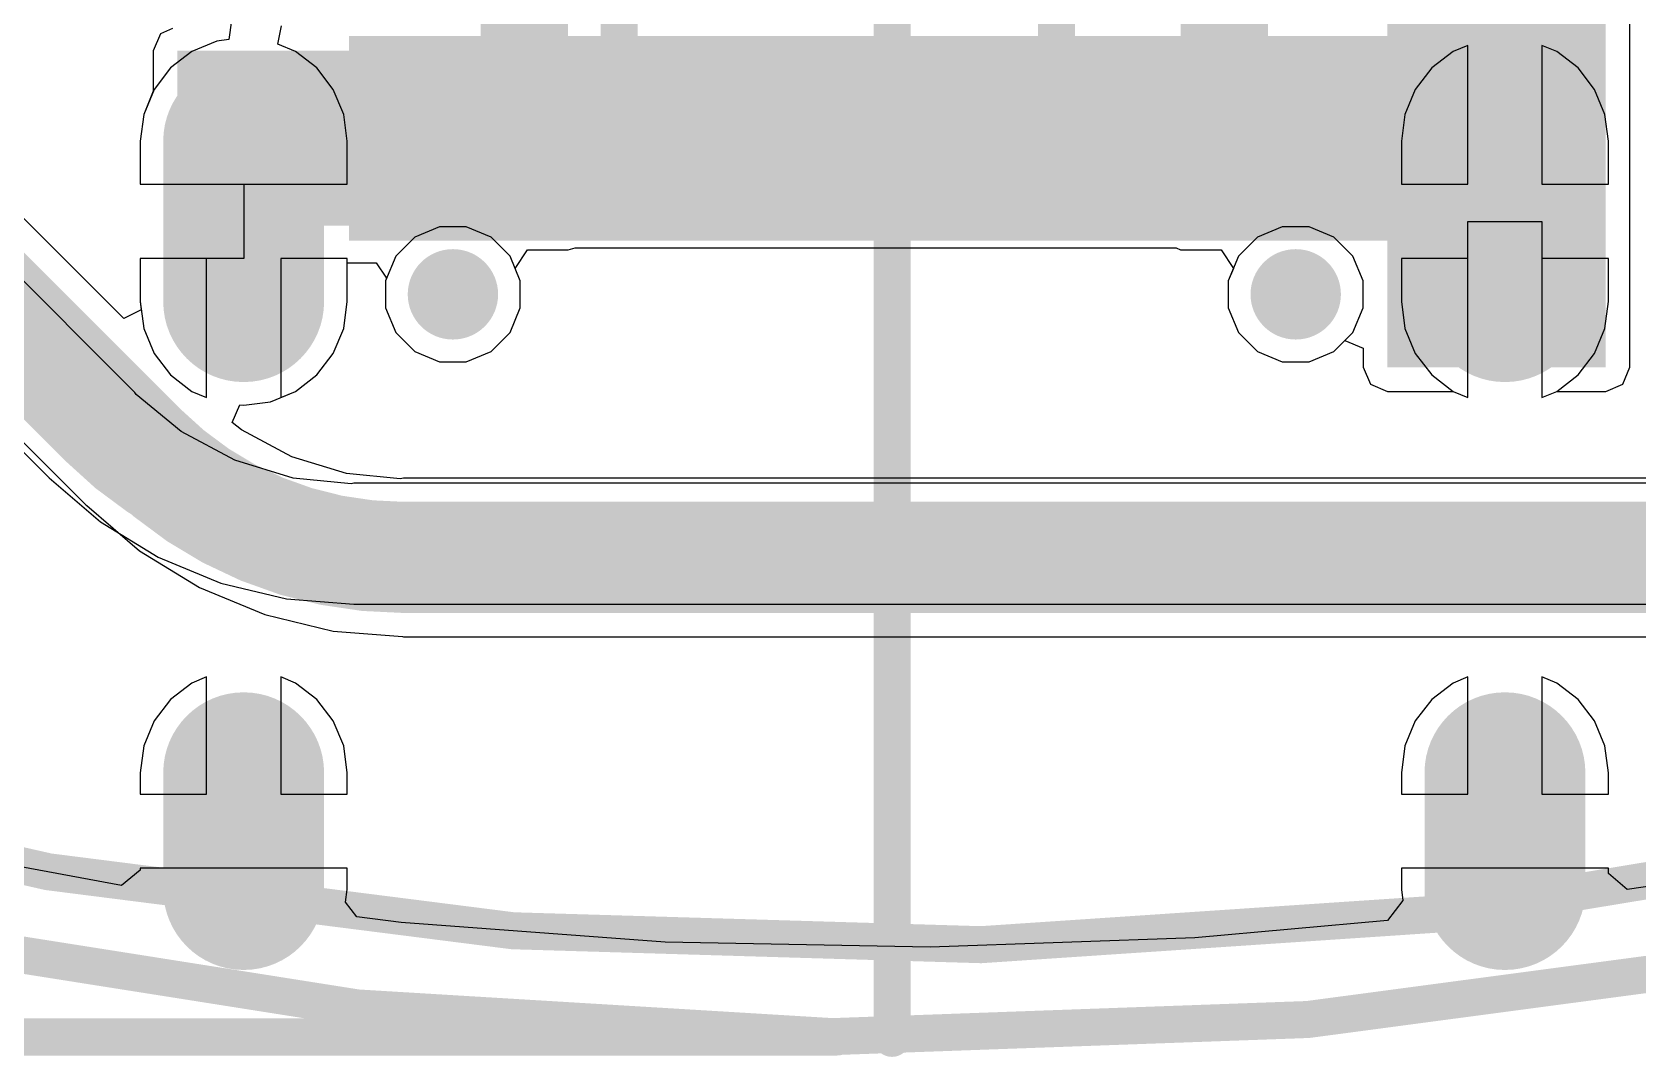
# Model space of a CAD drawing. Header units: millimetres. Extents: x -0.86 to 3.12, y -2.15 to 0.92.
# Drawn here: x 0.8611 to 1.2947, y -2.1049 to -1.8283 of the extents above; entities that cross this region are included whole.
import ezdxf

# ---------------------------------------------------------------- set-up
doc = ezdxf.new("R2010")
doc.units = ezdxf.units.MM
doc.header["$MEASUREMENT"] = 0
for name, color, linetype in [('BottomLayer', 5, 'Continuous'), ('BottomPaste', 16, 'Continuous'), ('BottomSolder', 6, 'Continuous'), ('Mechanical1', 6, 'Continuous'), ('Mechanical2', 216, 'Continuous'), ('MultiLayer', 9, 'Continuous'), ('PadHoleLayer', 156, 'Continuous'), ('TopLayer', 1, 'Continuous'), ('TopSolder', 216, 'Continuous')]:
    doc.layers.add(name, color=color, linetype=linetype)

# ---------------------------------------------------------------- blocks, each defined once
blk = doc.blocks.new('TYPE_C_31_M_12__B_98')
at = {"layer": 'BottomLayer'}
h = blk.add_hatch(color=5, dxfattribs=at)
edge = h.paths.add_edge_path()
edge.add_arc((-0.04429, 0.17126), 0.01772, 180, 360)
edge.add_line((-0.02657, 0.17126), (-0.02657, 0.20276))
edge.add_arc((-0.04429, 0.20276), 0.01772, 0, 180)
edge.add_line((-0.06201, 0.20276), (-0.06201, 0.17126))
h = blk.add_hatch(color=5, dxfattribs=at)
edge = h.paths.add_edge_path()
edge.add_arc((0.29626, 0.17126), 0.01772, 180, 360)
edge.add_line((0.31398, 0.17126), (0.31398, 0.20276))
edge.add_arc((0.29626, 0.20276), 0.01772, 0, 180)
edge.add_line((0.27854, 0.20276), (0.27854, 0.17126))
h = blk.add_hatch(color=5, dxfattribs=at)
edge = h.paths.add_edge_path()
edge.add_arc((-0.04429, 0.04409), 0.01772, 0, 180)
edge.add_line((-0.06201, 0.04409), (-0.06201, 0.00079))
edge.add_arc((-0.04429, 0.00079), 0.01772, 180, 360)
edge.add_line((-0.02657, 0.00079), (-0.02657, 0.04409))
h = blk.add_hatch(color=5, dxfattribs=at)
edge = h.paths.add_edge_path()
edge.add_arc((0.29626, 0.00079), 0.01772, 180, 360)
edge.add_line((0.31398, 0.00079), (0.31398, 0.04409))
edge.add_arc((0.29626, 0.04409), 0.01772, 0, 180)
edge.add_line((0.27854, 0.04409), (0.27854, 0.00079))
for points in [[(-0.01181, 0.02362), (0.01181, 0.02362), (0.01181, -0.02362), (-0.01181, -0.02362)], [(0.01968, 0.02362), (0.04331, 0.02362), (0.04331, -0.02362), (0.01968, -0.02362)], [(0.05118, 0.02362), (0.06299, 0.02362), (0.06299, -0.02362), (0.05118, -0.02362)], [(0.07087, 0.02362), (0.08268, 0.02362), (0.08268, -0.02362), (0.07087, -0.02362)], [(0.09055, 0.02362), (0.10236, 0.02362), (0.10236, -0.02362), (0.09055, -0.02362)], [(0.11024, 0.02362), (0.12205, 0.02362), (0.12205, -0.02362), (0.11024, -0.02362)], [(0.14173, -0.02362), (0.12992, -0.02362), (0.12992, 0.02362), (0.14173, 0.02362)], [(0.16142, -0.02362), (0.14961, -0.02362), (0.14961, 0.02362), (0.16142, 0.02362)], [(0.1811, -0.02362), (0.16929, -0.02362), (0.16929, 0.02362), (0.1811, 0.02362)], [(0.20079, -0.02362), (0.18898, -0.02362), (0.18898, 0.02362), (0.20079, 0.02362)], [(0.23228, -0.02362), (0.20866, -0.02362), (0.20866, 0.02362), (0.23228, 0.02362)], [(0.24016, 0.02362), (0.26378, 0.02362), (0.26378, -0.02362), (0.24016, -0.02362)]]:
    blk.add_hatch(color=5, dxfattribs=at).paths.add_polyline_path(points)
at = {"layer": 'BottomPaste'}
for points in [[(-0.01181, 0.02362), (0.01181, 0.02362), (0.01181, -0.02362), (-0.01181, -0.02362)], [(0.01968, 0.02362), (0.04331, 0.02362), (0.04331, -0.02362), (0.01968, -0.02362)], [(0.05118, 0.02362), (0.06299, 0.02362), (0.06299, -0.02362), (0.05118, -0.02362)], [(0.07087, 0.02362), (0.08268, 0.02362), (0.08268, -0.02362), (0.07087, -0.02362)], [(0.09055, 0.02362), (0.10236, 0.02362), (0.10236, -0.02362), (0.09055, -0.02362)], [(0.11024, 0.02362), (0.12205, 0.02362), (0.12205, -0.02362), (0.11024, -0.02362)], [(0.14173, -0.02362), (0.12992, -0.02362), (0.12992, 0.02362), (0.14173, 0.02362)], [(0.16142, -0.02362), (0.14961, -0.02362), (0.14961, 0.02362), (0.16142, 0.02362)], [(0.1811, -0.02362), (0.16929, -0.02362), (0.16929, 0.02362), (0.1811, 0.02362)], [(0.20079, -0.02362), (0.18898, -0.02362), (0.18898, 0.02362), (0.20079, 0.02362)], [(0.23228, -0.02362), (0.20866, -0.02362), (0.20866, 0.02362), (0.23228, 0.02362)], [(0.24016, 0.02362), (0.26378, 0.02362), (0.26378, -0.02362), (0.24016, -0.02362)]]:
    blk.add_hatch(color=16, dxfattribs=at).paths.add_polyline_path(points)
at = {"layer": 'BottomSolder'}
h = blk.add_hatch(color=6, dxfattribs=at)
edge = h.paths.add_edge_path()
edge.add_arc((-0.04429, 0.17126), 0.02172, 180, 360)
edge.add_line((-0.02257, 0.17126), (-0.02257, 0.20276))
edge.add_arc((-0.04429, 0.20276), 0.02172, 0, 180)
edge.add_line((-0.06601, 0.20276), (-0.06601, 0.17126))
h = blk.add_hatch(color=6, dxfattribs=at)
edge = h.paths.add_edge_path()
edge.add_arc((0.29626, 0.17126), 0.02172, 180, 360)
edge.add_line((0.31798, 0.17126), (0.31798, 0.20276))
edge.add_arc((0.29626, 0.20276), 0.02172, 0, 180)
edge.add_line((0.27454, 0.20276), (0.27454, 0.17126))
h = blk.add_hatch(color=6, dxfattribs=at)
edge = h.paths.add_edge_path()
edge.add_arc((-0.04429, 0.04409), 0.02172, 0, 180)
edge.add_line((-0.06601, 0.04409), (-0.06601, 0.00079))
edge.add_arc((-0.04429, 0.00079), 0.02172, 180, 360)
edge.add_line((-0.02257, 0.00079), (-0.02257, 0.04409))
h = blk.add_hatch(color=6, dxfattribs=at)
edge = h.paths.add_edge_path()
edge.add_arc((0.29626, 0.00079), 0.02172, 180, 360)
edge.add_line((0.31798, 0.00079), (0.31798, 0.04409))
edge.add_arc((0.29626, 0.04409), 0.02172, 0, 180)
edge.add_line((0.27454, 0.04409), (0.27454, 0.00079))
h = blk.add_hatch(color=6, dxfattribs=at)
edge = h.paths.add_edge_path()
edge.add_arc((0.0122, 0.04213), 0.004, 0, 360)
h = blk.add_hatch(color=6, dxfattribs=at)
edge = h.paths.add_edge_path()
edge.add_arc((0.23976, 0.04213), 0.004, 0, 360)
for points in [[(-0.01581, 0.02762), (0.01581, 0.02762), (0.01581, -0.02762), (-0.01581, -0.02762)], [(0.01568, 0.02762), (0.04731, 0.02762), (0.04731, -0.02762), (0.01568, -0.02762)], [(0.04718, 0.02762), (0.06699, 0.02762), (0.06699, -0.02762), (0.04718, -0.02762)], [(0.06687, 0.02762), (0.08668, 0.02762), (0.08668, -0.02762), (0.06687, -0.02762)], [(0.08655, 0.02762), (0.10636, 0.02762), (0.10636, -0.02762), (0.08655, -0.02762)], [(0.10624, 0.02762), (0.12605, 0.02762), (0.12605, -0.02762), (0.10624, -0.02762)], [(0.14573, -0.02762), (0.12592, -0.02762), (0.12592, 0.02762), (0.14573, 0.02762)], [(0.16542, -0.02762), (0.14561, -0.02762), (0.14561, 0.02762), (0.16542, 0.02762)], [(0.1851, -0.02762), (0.16529, -0.02762), (0.16529, 0.02762), (0.1851, 0.02762)], [(0.20479, -0.02762), (0.18498, -0.02762), (0.18498, 0.02762), (0.20479, 0.02762)], [(0.23628, -0.02762), (0.20466, -0.02762), (0.20466, 0.02762), (0.23628, 0.02762)], [(0.23616, 0.02762), (0.26778, 0.02762), (0.26778, -0.02762), (0.23616, -0.02762)]]:
    blk.add_hatch(color=6, dxfattribs=at).paths.add_polyline_path(points)
at = {"layer": 'MultiLayer'}
h = blk.add_hatch(color=9, dxfattribs=at)
edge = h.paths.add_edge_path()
edge.add_arc((-0.04429, 0.17126), 0.01772, 180, 360)
edge.add_line((-0.02657, 0.17126), (-0.02657, 0.20276))
edge.add_arc((-0.04429, 0.20276), 0.01772, 0, 180)
edge.add_line((-0.06201, 0.20276), (-0.06201, 0.17126))
h = blk.add_hatch(color=9, dxfattribs=at)
edge = h.paths.add_edge_path()
edge.add_arc((0.29626, 0.17126), 0.01772, 180, 360)
edge.add_line((0.31398, 0.17126), (0.31398, 0.20276))
edge.add_arc((0.29626, 0.20276), 0.01772, 0, 180)
edge.add_line((0.27854, 0.20276), (0.27854, 0.17126))
h = blk.add_hatch(color=9, dxfattribs=at)
edge = h.paths.add_edge_path()
edge.add_arc((-0.04429, 0.04409), 0.01772, 0, 180)
edge.add_line((-0.06201, 0.04409), (-0.06201, 0.00079))
edge.add_arc((-0.04429, 0.00079), 0.01772, 180, 360)
edge.add_line((-0.02657, 0.00079), (-0.02657, 0.04409))
h = blk.add_hatch(color=9, dxfattribs=at)
edge = h.paths.add_edge_path()
edge.add_arc((0.29626, 0.00079), 0.01772, 180, 360)
edge.add_line((0.31398, 0.00079), (0.31398, 0.04409))
edge.add_arc((0.29626, 0.04409), 0.01772, 0, 180)
edge.add_line((0.27854, 0.04409), (0.27854, 0.00079))
at = {"layer": 'PadHoleLayer'}
h = blk.add_hatch(color=156, dxfattribs=at)
edge = h.paths.add_edge_path()
edge.add_arc((-0.04429, 0.20276), 0.01181, 0, 180)
edge.add_line((-0.0561, 0.20276), (-0.0561, 0.17126))
edge.add_arc((-0.04429, 0.17126), 0.01181, 180, 360)
edge.add_line((-0.03248, 0.17126), (-0.03248, 0.20276))
h = blk.add_hatch(color=156, dxfattribs=at)
edge = h.paths.add_edge_path()
edge.add_arc((0.29626, 0.20276), 0.01181, 0, 180)
edge.add_line((0.28445, 0.20276), (0.28445, 0.17126))
edge.add_arc((0.29626, 0.17126), 0.01181, 180, 360)
edge.add_line((0.30807, 0.17126), (0.30807, 0.20276))
h = blk.add_hatch(color=156, dxfattribs=at)
edge = h.paths.add_edge_path()
edge.add_arc((-0.04429, 0.04409), 0.01181, 0, 180)
edge.add_line((-0.0561, 0.04409), (-0.0561, 0.00079))
edge.add_arc((-0.04429, 0.00079), 0.01181, 180, 360)
edge.add_line((-0.03248, 0.00079), (-0.03248, 0.04409))
h = blk.add_hatch(color=156, dxfattribs=at)
edge = h.paths.add_edge_path()
edge.add_arc((0.0122, 0.04213), 0.0122, 0, 360)
h = blk.add_hatch(color=156, dxfattribs=at)
edge = h.paths.add_edge_path()
edge.add_arc((0.23976, 0.04213), 0.0122, 0, 360)
h = blk.add_hatch(color=156, dxfattribs=at)
edge = h.paths.add_edge_path()
edge.add_arc((0.29626, 0.04409), 0.01181, 0, 180)
edge.add_line((0.28445, 0.04409), (0.28445, 0.00079))
edge.add_arc((0.29626, 0.00079), 0.01181, 180, 360)
edge.add_line((0.30807, 0.00079), (0.30807, 0.04409))
at = {"layer": 'TopLayer'}
h = blk.add_hatch(color=1, dxfattribs=at)
edge = h.paths.add_edge_path()
edge.add_arc((-0.04429, 0.17126), 0.01772, 180, 360)
edge.add_line((-0.02657, 0.17126), (-0.02657, 0.20276))
edge.add_arc((-0.04429, 0.20276), 0.01772, 0, 180)
edge.add_line((-0.06201, 0.20276), (-0.06201, 0.17126))
h = blk.add_hatch(color=1, dxfattribs=at)
edge = h.paths.add_edge_path()
edge.add_arc((0.29626, 0.17126), 0.01772, 180, 360)
edge.add_line((0.31398, 0.17126), (0.31398, 0.20276))
edge.add_arc((0.29626, 0.20276), 0.01772, 0, 180)
edge.add_line((0.27854, 0.20276), (0.27854, 0.17126))
h = blk.add_hatch(color=1, dxfattribs=at)
edge = h.paths.add_edge_path()
edge.add_arc((-0.04429, 0.04409), 0.01772, 0, 180)
edge.add_line((-0.06201, 0.04409), (-0.06201, 0.00079))
edge.add_arc((-0.04429, 0.00079), 0.01772, 180, 360)
edge.add_line((-0.02657, 0.00079), (-0.02657, 0.04409))
h = blk.add_hatch(color=1, dxfattribs=at)
edge = h.paths.add_edge_path()
edge.add_arc((0.29626, 0.00079), 0.01772, 180, 360)
edge.add_line((0.31398, 0.00079), (0.31398, 0.04409))
edge.add_arc((0.29626, 0.04409), 0.01772, 0, 180)
edge.add_line((0.27854, 0.04409), (0.27854, 0.00079))
at = {"layer": 'TopSolder'}
h = blk.add_hatch(color=216, dxfattribs=at)
edge = h.paths.add_edge_path()
edge.add_arc((-0.04429, 0.17126), 0.02172, 180, 360)
edge.add_line((-0.02257, 0.17126), (-0.02257, 0.20276))
edge.add_arc((-0.04429, 0.20276), 0.02172, 0, 180)
edge.add_line((-0.06601, 0.20276), (-0.06601, 0.17126))
h = blk.add_hatch(color=216, dxfattribs=at)
edge = h.paths.add_edge_path()
edge.add_arc((0.29626, 0.17126), 0.02172, 180, 360)
edge.add_line((0.31798, 0.17126), (0.31798, 0.20276))
edge.add_arc((0.29626, 0.20276), 0.02172, 0, 180)
edge.add_line((0.27454, 0.20276), (0.27454, 0.17126))
h = blk.add_hatch(color=216, dxfattribs=at)
edge = h.paths.add_edge_path()
edge.add_arc((-0.04429, 0.04409), 0.02172, 0, 180)
edge.add_line((-0.06601, 0.04409), (-0.06601, 0.00079))
edge.add_arc((-0.04429, 0.00079), 0.02172, 180, 360)
edge.add_line((-0.02257, 0.00079), (-0.02257, 0.04409))
h = blk.add_hatch(color=216, dxfattribs=at)
edge = h.paths.add_edge_path()
edge.add_arc((0.29626, 0.00079), 0.02172, 180, 360)
edge.add_line((0.31798, 0.00079), (0.31798, 0.04409))
edge.add_arc((0.29626, 0.04409), 0.02172, 0, 180)
edge.add_line((0.27454, 0.04409), (0.27454, 0.00079))
h = blk.add_hatch(color=216, dxfattribs=at)
edge = h.paths.add_edge_path()
edge.add_arc((0.0122, 0.04213), 0.004, 0, 360)
h = blk.add_hatch(color=216, dxfattribs=at)
edge = h.paths.add_edge_path()
edge.add_arc((0.23976, 0.04213), 0.004, 0, 360)

msp = doc.modelspace()

# ---------------------------------------------------------------- hatches: boundary and pattern name
at = {"layer": 'BottomLayer'}
for points in [[(1.17118, -1.88054), (1.1948, -1.88054), (1.1948, -1.77505), (1.17118, -1.77505)], [(0.9822, -1.88054), (1.00582, -1.88054), (1.00582, -1.79805), (0.9822, -1.79805)], [(1.22702, -1.91873), (1.28601, -1.91873), (1.28601, -1.81318), (1.22702, -1.81318)], [(0.90031, -1.91125), (0.93428, -1.91125), (0.93428, -1.8333), (0.90031, -1.8333)], [(0.90031, -1.88054), (0.97433, -1.88054), (0.97433, -1.8333), (0.90031, -1.8333)], [(1.20267, -1.88054), (1.27826, -1.88054), (1.27826, -1.8333), (1.20267, -1.8333)], [(1.23783, -1.91586), (1.27584, -1.91586), (1.27584, -1.8333), (1.23783, -1.8333)]]:
    msp.add_hatch(color=5, dxfattribs=at).paths.add_polyline_path(points)

# ---------------------------------------------------------------- linework, layer by layer
for p, q in [((1.29251, -1.91873), (1.29251, -1.81318)), ((0.89572, -1.82871), (0.89381, -1.8333)), ((0.89903, -1.82734), (0.89572, -1.82871)), ((0.89381, -1.8333), (0.89381, -1.84421)), ((0.88583, -1.9056), (0.82102, -1.84079)), ((0.89381, -1.84421), (0.89122, -1.85047)), ((0.89122, -1.85047), (0.89027, -1.85771)), ((0.89027, -1.85771), (0.89027, -1.86936)), ((0.79074, -1.87107), (0.87557, -1.9559)), ((0.89027, -1.86936), (0.91822, -1.86936)), ((0.91822, -1.86936), (0.91822, -1.88936)), ((1.24877, -1.92687), (1.24877, -1.87936)), ((1.24877, -1.87936), (1.26877, -1.87936)), ((1.26877, -1.87936), (1.26877, -1.92687)), ((0.91822, -1.88936), (0.89027, -1.88936)), ((0.89027, -1.88936), (0.89027, -1.90102)), ((0.99152, -1.89204), (0.99486, -1.88704)), ((0.99486, -1.88704), (1.00286, -1.88704)), ((1.00286, -1.88704), (1.00582, -1.88704)), ((1.00582, -1.88704), (1.0077, -1.88654)), ((1.0077, -1.88654), (1.0077, -1.88654)), ((1.0077, -1.88654), (1.05119, -1.88654)), ((1.05119, -1.88654), (1.05119, -1.88654)), ((1.05119, -1.88654), (1.06675, -1.88654)), ((1.06675, -1.88654), (1.06675, -1.88654)), ((1.06675, -1.88654), (1.09056, -1.88654)), ((1.09056, -1.88654), (1.09056, -1.88654)), ((1.09056, -1.88654), (1.10612, -1.88654)), ((1.10612, -1.88654), (1.10612, -1.88654)), ((1.10612, -1.88654), (1.12581, -1.88654)), ((1.12581, -1.88654), (1.12581, -1.88654)), ((1.12581, -1.88654), (1.14962, -1.88654)), ((1.14962, -1.88654), (1.14962, -1.88654)), ((1.14962, -1.88654), (1.16518, -1.88654)), ((1.16518, -1.88654), (1.16518, -1.88654)), ((1.16518, -1.88654), (1.16998, -1.88654)), ((1.16998, -1.88654), (1.17118, -1.88704)), ((1.17118, -1.88704), (1.18214, -1.88704)), ((1.18214, -1.88704), (1.18548, -1.89204)), ((0.94618, -1.90102), (0.94618, -1.89054)), ((0.94618, -1.89054), (0.95404, -1.89054)), ((0.95404, -1.89054), (0.95682, -1.8947)), ((0.99292, -1.89543), (0.99152, -1.89204)), ((1.18548, -1.89204), (1.18407, -1.89543)), ((0.95682, -1.8947), (0.95652, -1.89543)), ((0.95652, -1.89543), (0.95652, -1.90267)), ((0.99292, -1.90267), (0.99292, -1.89543)), ((1.18407, -1.89543), (1.18407, -1.90267)), ((0.89056, -1.90326), (0.88583, -1.9056)), ((0.89027, -1.90102), (0.89056, -1.90326)), ((0.94523, -1.90825), (0.94618, -1.90102)), ((0.95652, -1.90267), (0.95929, -1.90936)), ((0.99015, -1.90936), (0.99292, -1.90267)), ((1.18407, -1.90267), (1.18685, -1.90936)), ((0.94243, -1.91499), (0.94523, -1.90825)), ((0.95929, -1.90936), (0.96441, -1.91448)), ((0.98503, -1.91448), (0.99015, -1.90936)), ((1.18685, -1.90936), (1.19197, -1.91448)), ((1.21259, -1.91448), (1.21552, -1.91155)), ((1.21552, -1.91155), (1.22052, -1.91362)), ((0.93799, -1.92078), (0.94243, -1.91499)), ((0.96441, -1.91448), (0.9711, -1.91725)), ((0.97834, -1.91725), (0.98503, -1.91448)), ((1.19197, -1.91448), (1.19866, -1.91725)), ((1.2059, -1.91725), (1.21259, -1.91448)), ((1.22052, -1.91362), (1.22052, -1.91873)), ((0.9711, -1.91725), (0.97834, -1.91725)), ((1.19866, -1.91725), (1.2059, -1.91725)), ((1.22052, -1.91873), (1.22243, -1.92332)), ((1.2906, -1.92332), (1.29251, -1.91873)), ((0.9322, -1.92523), (0.93799, -1.92078)), ((1.22243, -1.92332), (1.22702, -1.92523)), ((1.28601, -1.92523), (1.2906, -1.92332)), ((0.91513, -1.93361), (0.91719, -1.92884)), ((0.91719, -1.92884), (0.91822, -1.92897)), ((0.91822, -1.92897), (0.92546, -1.92802)), ((0.92546, -1.92802), (0.9322, -1.92523)), ((1.22702, -1.92523), (1.2448, -1.92523)), ((1.2448, -1.92523), (1.24877, -1.92687)), ((1.26877, -1.92687), (1.27275, -1.92523)), ((1.27275, -1.92523), (1.28601, -1.92523)), ((0.9176, -1.93563), (0.91513, -1.93361)), ((0.93123, -1.94292), (0.9176, -1.93563)), ((0.94603, -1.94741), (0.93123, -1.94292)), ((0.96044, -1.94883), (0.94603, -1.94741)), ((0.96142, -1.94864), (0.96044, -1.94883)), ((1.48786, -1.94864), (0.96142, -1.94864)), ((0.87557, -1.9559), (0.87583, -1.95607)), ((0.87583, -1.95607), (0.89008, -1.96824)), ((0.89008, -1.96824), (0.90632, -1.97819)), ((0.90632, -1.97819), (0.92391, -1.98548)), ((0.92391, -1.98548), (0.94243, -1.98993)), ((0.94243, -1.98993), (0.96111, -1.9914)), ((0.96111, -1.9914), (0.96142, -1.99146)), ((0.96142, -1.99146), (1.48786, -1.99146)), ((0.90822, -2.00232), (0.90425, -2.00397)), ((0.90822, -2.03393), (0.90822, -2.00232)), ((0.9322, -2.00397), (0.92822, -2.00232)), ((0.92822, -2.00232), (0.92822, -2.03393)), ((1.24877, -2.00232), (1.2448, -2.00397)), ((1.24877, -2.03393), (1.24877, -2.00232)), ((1.27275, -2.00397), (1.26877, -2.00232)), ((1.26877, -2.00232), (1.26877, -2.03393)), ((0.90425, -2.00397), (0.89846, -2.00841)), ((0.93799, -2.00841), (0.9322, -2.00397)), ((1.2448, -2.00397), (1.23901, -2.00841)), ((1.27854, -2.00841), (1.27275, -2.00397)), ((0.89846, -2.00841), (0.89401, -2.0142)), ((0.94243, -2.0142), (0.93799, -2.00841)), ((1.23901, -2.00841), (1.23456, -2.0142)), ((1.28298, -2.0142), (1.27854, -2.00841)), ((0.89401, -2.0142), (0.89122, -2.02095)), ((0.94523, -2.02095), (0.94243, -2.0142)), ((1.23456, -2.0142), (1.23177, -2.02095)), ((1.28578, -2.02095), (1.28298, -2.0142)), ((0.89122, -2.02095), (0.89027, -2.02818)), ((0.94618, -2.02818), (0.94523, -2.02095)), ((1.23177, -2.02095), (1.23082, -2.02818)), ((1.28673, -2.02818), (1.28578, -2.02095)), ((0.89027, -2.02818), (0.89027, -2.03393)), ((0.94618, -2.03393), (0.94618, -2.02818)), ((1.23082, -2.02818), (1.23082, -2.03393)), ((1.28673, -2.03393), (1.28673, -2.02818)), ((0.89027, -2.03393), (0.90822, -2.03393)), ((0.92822, -2.03393), (0.94618, -2.03393)), ((1.23082, -2.03393), (1.24877, -2.03393)), ((1.26877, -2.03393), (1.28673, -2.03393)), ((0.88527, -2.0586), (0.81947, -2.04642)), ((0.89027, -2.05444), (0.88527, -2.0586)), ((0.91822, -2.05393), (0.89027, -2.05393)), ((0.89027, -2.05393), (0.89027, -2.05444)), ((0.94618, -2.05393), (0.91822, -2.05393)), ((0.94618, -2.05968), (0.94618, -2.05393)), ((1.25877, -2.05393), (1.23082, -2.05393)), ((1.23082, -2.05393), (1.23082, -2.05968)), ((1.28673, -2.05393), (1.25877, -2.05393)), ((1.28673, -2.05535), (1.28673, -2.05393)), ((1.29173, -2.05967), (1.28673, -2.05535)), ((1.31702, -2.05599), (1.29173, -2.05967)), ((0.94573, -2.06309), (0.94618, -2.05968)), ((0.94878, -2.06705), (0.94573, -2.06309)), ((1.23121, -2.06263), (1.22708, -2.06802)), ((1.23082, -2.05968), (1.23121, -2.06263)), ((0.96072, -2.06859), (0.94878, -2.06705)), ((1.22708, -2.06802), (1.17502, -2.07271)), ((1.03204, -2.07387), (0.96072, -2.06859)), ((1.10354, -2.07524), (1.03204, -2.07387)), ((1.17502, -2.07271), (1.10354, -2.07524))]:
    msp.add_line(p, q, dxfattribs=at)
for points, const_width in [([(1.0196, -1.85692), (1.0196, -1.81572)], 0.01), ([(1.13771, -1.85692), (1.13771, -1.81998)], 0.01), ([(0.80588, -1.85593), (0.89071, -1.94076)], 0.03), ([(0.96142, -1.97005), (1.48786, -1.97005)], 0.03)]:
    msp.add_lwpolyline(points, dxfattribs=dict(at, const_width=const_width))
for points, const_width in [([(1.0171, -1.85692, 1), (1.0221, -1.85692, 1)], 0.005), ([(1.13521, -1.85692, 1), (1.14021, -1.85692, 1)], 0.005), ([(0.88321, -1.94076, 1), (0.89821, -1.94076, 1)], 0.015), ([(0.88321, -1.94076, 1), (0.89821, -1.94076, 1)], 0.015), ([(0.95392, -1.97005, 1), (0.96892, -1.97005, 1)], 0.015), ([(0.95392, -1.97005, 1), (0.96892, -1.97005, 1)], 0.015)]:
    msp.add_lwpolyline(points, format="xyb", close=True, dxfattribs=dict(at, const_width=const_width))
at = {"layer": 'BottomLayer', "const_width": 0.03}
msp.add_lwpolyline([(0.96142, -1.97005, -0.198912), (0.89071, -1.94076)], format="xyb", dxfattribs=at)
at = {"layer": 'Mechanical1', "const_width": 0.01}
for points in [[(1.09328, -2.09985), (1.09328, 0.56948)], [(-0.83972, -2.09949), (1.0784, -2.09949)]]:
    msp.add_lwpolyline(points, dxfattribs=at)
msp.add_lwpolyline([(0.04081, 0.0156, -3.064051), (0.02964, -1.5299)], format="xyb", dxfattribs=at)
at = {"layer": 'Mechanical1', "const_width": 0.005}
for points in [[(1.0759, -2.09949, 1), (1.0809, -2.09949, 1)], [(1.09078, -2.09985, 1), (1.09578, -2.09985, 1)]]:
    msp.add_lwpolyline(points, format="xyb", close=True, dxfattribs=at)
at = {"layer": 'Mechanical2', "const_width": 0.01}
msp.add_lwpolyline([(1.99867, 0.21567, -1.122171), (-0.01159, -1.51329)], format="xyb", dxfattribs=at)
at = {"layer": 'TopLayer'}
for p, q in [((0.91491, -1.82515), (0.91423, -1.83028)), ((0.92748, -1.83154), (0.92847, -1.82654)), ((0.90425, -1.8335), (0.89846, -1.83794)), ((0.91099, -1.8307), (0.90425, -1.8335)), ((0.91423, -1.83028), (0.91099, -1.8307)), ((0.9322, -1.8335), (0.92748, -1.83154)), ((0.93799, -1.83794), (0.9322, -1.8335)), ((1.2448, -1.8335), (1.23901, -1.83794)), ((1.24877, -1.83185), (1.2448, -1.8335)), ((1.24877, -1.86936), (1.24877, -1.83185)), ((1.27275, -1.8335), (1.26877, -1.83185)), ((1.26877, -1.83185), (1.26877, -1.86936)), ((1.27854, -1.83794), (1.27275, -1.8335)), ((0.89846, -1.83794), (0.89401, -1.84373)), ((0.94243, -1.84373), (0.93799, -1.83794)), ((1.23901, -1.83794), (1.23456, -1.84373)), ((1.28298, -1.84373), (1.27854, -1.83794)), ((0.89401, -1.84373), (0.89122, -1.85047)), ((0.94523, -1.85047), (0.94243, -1.84373)), ((1.23456, -1.84373), (1.23177, -1.85047)), ((1.28578, -1.85047), (1.28298, -1.84373)), ((0.89122, -1.85047), (0.89027, -1.85771)), ((0.94618, -1.85771), (0.94523, -1.85047)), ((1.23177, -1.85047), (1.23082, -1.85771)), ((1.28673, -1.85771), (1.28578, -1.85047)), ((0.89027, -1.85771), (0.89027, -1.86936)), ((0.94618, -1.86936), (0.94618, -1.85771)), ((1.23082, -1.85771), (1.23082, -1.86936)), ((1.28673, -1.86936), (1.28673, -1.85771)), ((0.8888, -1.9255), (0.82881, -1.86551)), ((0.89027, -1.86936), (0.91822, -1.86936)), ((0.91822, -1.86936), (0.94618, -1.86936)), ((1.23082, -1.86936), (1.24877, -1.86936)), ((1.26877, -1.86936), (1.28673, -1.86936)), ((0.9711, -1.88084), (0.96441, -1.88361)), ((0.97834, -1.88084), (0.9711, -1.88084)), ((0.98503, -1.88361), (0.97834, -1.88084)), ((1.19866, -1.88084), (1.19197, -1.88361)), ((1.2059, -1.88084), (1.19866, -1.88084)), ((1.21259, -1.88361), (1.2059, -1.88084)), ((0.96441, -1.88361), (0.95929, -1.88873)), ((0.99015, -1.88873), (0.98503, -1.88361)), ((1.19197, -1.88361), (1.18685, -1.88873)), ((1.21771, -1.88873), (1.21259, -1.88361)), ((0.90822, -1.88936), (0.89027, -1.88936)), ((0.89027, -1.88936), (0.89027, -1.90102)), ((0.90822, -1.92687), (0.90822, -1.88936)), ((0.94618, -1.88936), (0.92822, -1.88936)), ((0.92822, -1.88936), (0.92822, -1.92687)), ((0.94618, -1.90102), (0.94618, -1.88936)), ((0.95929, -1.88873), (0.95652, -1.89543)), ((0.99292, -1.89543), (0.99015, -1.88873)), ((1.18685, -1.88873), (1.18407, -1.89543)), ((1.22048, -1.89543), (1.21771, -1.88873)), ((1.24877, -1.88936), (1.23082, -1.88936)), ((1.23082, -1.88936), (1.23082, -1.90102)), ((1.24877, -1.92687), (1.24877, -1.88936)), ((1.28673, -1.88936), (1.26877, -1.88936)), ((1.26877, -1.88936), (1.26877, -1.92687)), ((1.28673, -1.90102), (1.28673, -1.88936)), ((0.80758, -1.89042), (0.86573, -1.94857)), ((0.95652, -1.89543), (0.95652, -1.90267)), ((0.99292, -1.90267), (0.99292, -1.89543)), ((1.18407, -1.89543), (1.18407, -1.90267)), ((1.22048, -1.90267), (1.22048, -1.89543)), ((0.89027, -1.90102), (0.89122, -1.90825)), ((0.94523, -1.90825), (0.94618, -1.90102)), ((0.95652, -1.90267), (0.95929, -1.90936)), ((0.99015, -1.90936), (0.99292, -1.90267)), ((1.18407, -1.90267), (1.18685, -1.90936)), ((1.21771, -1.90936), (1.22048, -1.90267)), ((1.23082, -1.90102), (1.23177, -1.90825)), ((1.28578, -1.90825), (1.28673, -1.90102)), ((0.89122, -1.90825), (0.89401, -1.91499)), ((0.94243, -1.91499), (0.94523, -1.90825)), ((0.95929, -1.90936), (0.96441, -1.91448)), ((0.98503, -1.91448), (0.99015, -1.90936)), ((1.18685, -1.90936), (1.19197, -1.91448)), ((1.21259, -1.91448), (1.21771, -1.90936)), ((1.23177, -1.90825), (1.23456, -1.91499)), ((1.28298, -1.91499), (1.28578, -1.90825)), ((0.89401, -1.91499), (0.89846, -1.92078)), ((0.93799, -1.92078), (0.94243, -1.91499)), ((0.96441, -1.91448), (0.9711, -1.91725)), ((0.97834, -1.91725), (0.98503, -1.91448)), ((1.19197, -1.91448), (1.19866, -1.91725)), ((1.2059, -1.91725), (1.21259, -1.91448)), ((1.23456, -1.91499), (1.23901, -1.92078)), ((1.27854, -1.92078), (1.28298, -1.91499)), ((0.9711, -1.91725), (0.97834, -1.91725)), ((1.19866, -1.91725), (1.2059, -1.91725)), ((0.89846, -1.92078), (0.90425, -1.92523)), ((0.9322, -1.92523), (0.93799, -1.92078)), ((1.23901, -1.92078), (1.2448, -1.92523)), ((1.27275, -1.92523), (1.27854, -1.92078)), ((0.88922, -1.92612), (0.8888, -1.9255)), ((0.90136, -1.93609), (0.88922, -1.92612)), ((0.90425, -1.92523), (0.90822, -1.92687)), ((0.92822, -1.92687), (0.9322, -1.92523)), ((1.2448, -1.92523), (1.24877, -1.92687)), ((1.26877, -1.92687), (1.27275, -1.92523)), ((0.91587, -1.94384), (0.90136, -1.93609)), ((0.93161, -1.94862), (0.91587, -1.94384)), ((0.86573, -1.94857), (0.8657, -1.9486)), ((0.8657, -1.9486), (0.87958, -1.96046)), ((0.94725, -1.95016), (0.93161, -1.94862)), ((0.94798, -1.95001), (0.94725, -1.95016)), ((1.52487, -1.95001), (0.94798, -1.95001)), ((0.87958, -1.96046), (0.89515, -1.97)), ((0.89515, -1.97), (0.91202, -1.97699)), ((0.91202, -1.97699), (0.92978, -1.98125)), ((0.92978, -1.98125), (0.94798, -1.98268)), ((0.94798, -1.98268), (0.94798, -1.98264)), ((0.94798, -1.98264), (1.52725, -1.98264)), ((0.90822, -2.00232), (0.90425, -2.00397)), ((0.90822, -2.03393), (0.90822, -2.00232)), ((0.9322, -2.00397), (0.92822, -2.00232)), ((0.92822, -2.00232), (0.92822, -2.03393)), ((1.24877, -2.00232), (1.2448, -2.00397)), ((1.24877, -2.03393), (1.24877, -2.00232)), ((1.27275, -2.00397), (1.26877, -2.00232)), ((1.26877, -2.00232), (1.26877, -2.03393)), ((0.90425, -2.00397), (0.89846, -2.00841)), ((0.93799, -2.00841), (0.9322, -2.00397)), ((1.2448, -2.00397), (1.23901, -2.00841)), ((1.27854, -2.00841), (1.27275, -2.00397)), ((0.89846, -2.00841), (0.89401, -2.0142)), ((0.94243, -2.0142), (0.93799, -2.00841)), ((1.23901, -2.00841), (1.23456, -2.0142)), ((1.28298, -2.0142), (1.27854, -2.00841)), ((0.89401, -2.0142), (0.89122, -2.02095)), ((0.94523, -2.02095), (0.94243, -2.0142)), ((1.23456, -2.0142), (1.23177, -2.02095)), ((1.28578, -2.02095), (1.28298, -2.0142)), ((0.89122, -2.02095), (0.89027, -2.02818)), ((0.94618, -2.02818), (0.94523, -2.02095)), ((1.23177, -2.02095), (1.23082, -2.02818)), ((1.28673, -2.02818), (1.28578, -2.02095)), ((0.89027, -2.02818), (0.89027, -2.03393)), ((0.94618, -2.03393), (0.94618, -2.02818)), ((1.23082, -2.02818), (1.23082, -2.03393)), ((1.28673, -2.03393), (1.28673, -2.02818)), ((0.89027, -2.03393), (0.90822, -2.03393)), ((0.92822, -2.03393), (0.94618, -2.03393)), ((1.23082, -2.03393), (1.24877, -2.03393)), ((1.26877, -2.03393), (1.28673, -2.03393)), ((0.88527, -2.0586), (0.81947, -2.04642)), ((0.89027, -2.05444), (0.88527, -2.0586)), ((0.91822, -2.05393), (0.89027, -2.05393)), ((0.89027, -2.05393), (0.89027, -2.05444)), ((0.94618, -2.05393), (0.91822, -2.05393)), ((0.94618, -2.05968), (0.94618, -2.05393)), ((1.25877, -2.05393), (1.23082, -2.05393)), ((1.23082, -2.05393), (1.23082, -2.05968)), ((1.28673, -2.05393), (1.25877, -2.05393)), ((1.28673, -2.05535), (1.28673, -2.05393)), ((1.29173, -2.05967), (1.28673, -2.05535)), ((1.31702, -2.05599), (1.29173, -2.05967)), ((0.94573, -2.06309), (0.94618, -2.05968)), ((0.94878, -2.06705), (0.94573, -2.06309)), ((1.23121, -2.06263), (1.22708, -2.06802)), ((1.23082, -2.05968), (1.23121, -2.06263)), ((0.96072, -2.06859), (0.94878, -2.06705)), ((1.22708, -2.06802), (1.17502, -2.07271)), ((1.03204, -2.07387), (0.96072, -2.06859)), ((1.10354, -2.07524), (1.03204, -2.07387)), ((1.17502, -2.07271), (1.10354, -2.07524))]:
    msp.add_line(p, q, dxfattribs=at)
at = {"layer": 'TopLayer', "const_width": 0.02}
for points in [[(0.81728, -1.87705), (0.87727, -1.93704)], [(0.94798, -1.96632), (1.52725, -1.96632)]]:
    msp.add_lwpolyline(points, dxfattribs=at)
at = {"layer": 'TopLayer', "const_width": 0.01}
for points in [[(0.87227, -1.93704, 1), (0.88227, -1.93704, 1)], [(0.87227, -1.93704, 1), (0.88227, -1.93704, 1)], [(0.94298, -1.96632, 1), (0.95298, -1.96632, 1)], [(0.94298, -1.96632, 1), (0.95298, -1.96632, 1)]]:
    msp.add_lwpolyline(points, format="xyb", close=True, dxfattribs=at)
at = {"layer": 'TopLayer', "const_width": 0.02}
msp.add_lwpolyline([(0.94798, -1.96632, -0.198912), (0.87727, -1.93704)], format="xyb", dxfattribs=at)

# ---------------------------------------------------------------- block references
at = {"rotation": 180}
msp.add_blockref('TYPE_C_31_M_12__B_98', (1.21448, -1.85692), dxfattribs=at)

doc.saveas('drawing.dxf')
